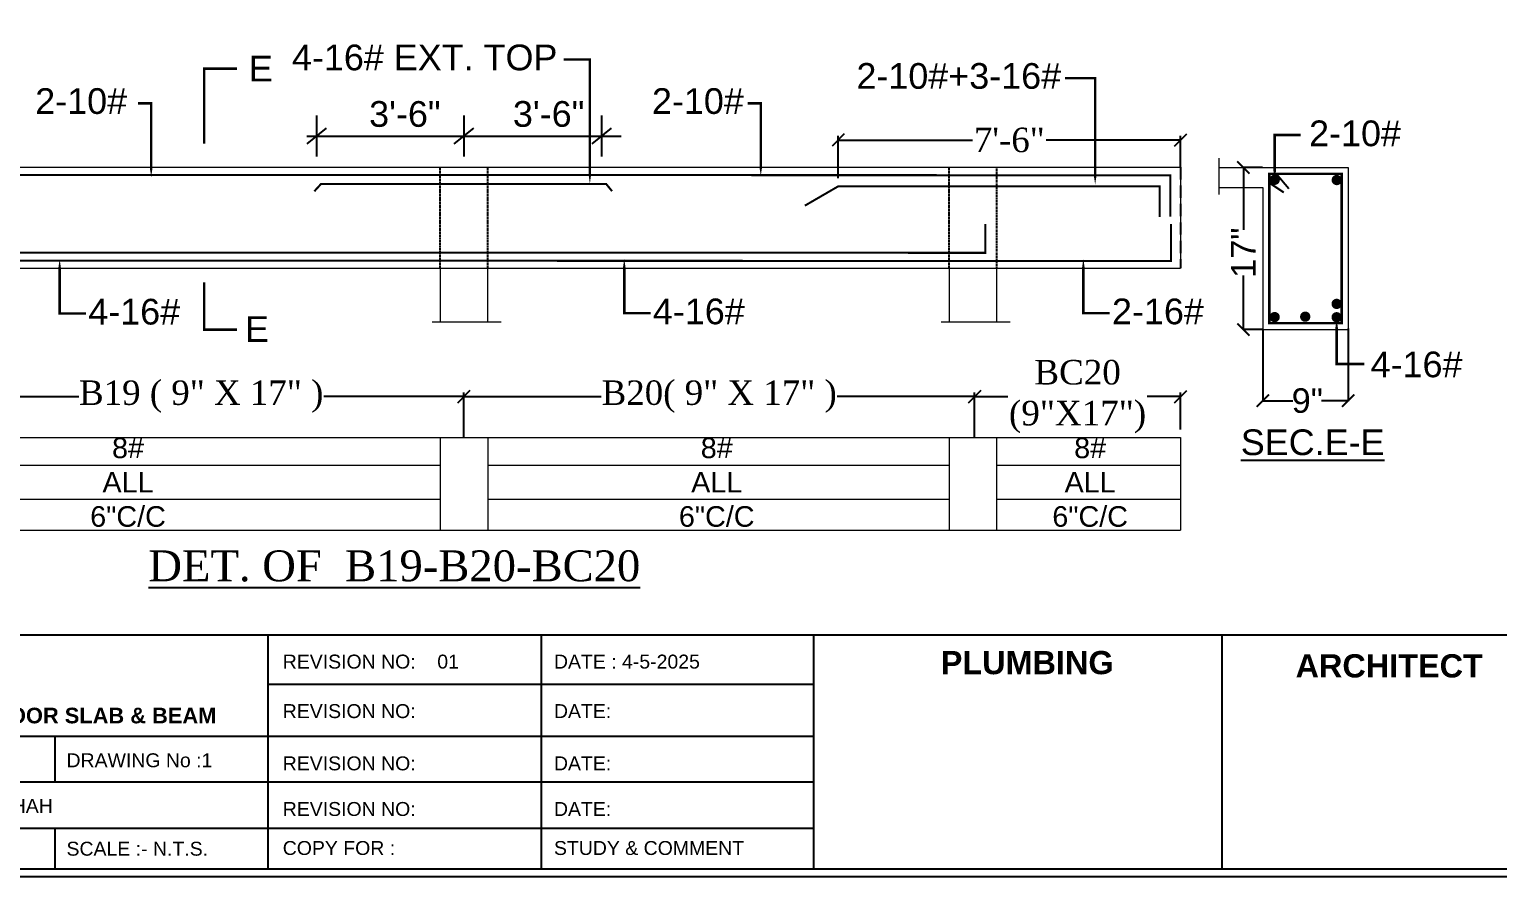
# Model space of a CAD drawing. Header units: millimetres. Extents: x 56222 to 120458, y -162468 to -121287.
# Drawn here: x 119746.2 to 120105.5, y -160497.8 to -160290.5 of the extents above; entities that cross this region are included whole.
import ezdxf

# ---------------------------------------------------------------- set-up
doc = ezdxf.new("R2010")
doc.units = ezdxf.units.MM
doc.header["$MEASUREMENT"] = 0
doc.header["$PDMODE"] = 35
doc.linetypes.add('DASHED2', pattern=[0.375, 0.25, -0.125])
doc.layers.get('Defpoints').update_dxf_attribs({"color": 220})
doc.layers.add('BASE', color=2, linetype='Continuous')
for name, color, linetype, lineweight in [('BM', 7, 'Continuous', 18), ('DIMENSION', 86, 'Continuous', 25), ('STEEL', 181, 'Continuous', 25), ('STR.TEXT.', 1, 'Continuous', 25), ('wall', 7, 'Continuous', 30)]:
    doc.layers.add(name, color=color, linetype=linetype, lineweight=lineweight)
doc.styles.add('Dime _ Feet only', font='arial.ttf', dxfattribs={"height": 0.23})
doc.styles.add('KIRAN', font='times.ttf')
doc.styles.add('S1', font='times.ttf', dxfattribs={"height": 6.5})
doc.styles.add('style2', font='arial.ttf', dxfattribs={"height": 6})
doc.styles.add('VINAY', font='swiss.ttf')
doc.linetypes.add('ZIGZAG', pattern='A,0.0001,-0.2,[131,ltypeshp.shx,S=0.2,R=0,X=-0.2,Y=0],-0.4,[131,ltypeshp.shx,S=0.2,R=180,X=0.2,Y=0],-0.2', length=0.8001)
doc.dimstyles.new('Dime _ Feet only', dxfattribs={"dimtxt": 0.23, "dimasz": 0.1, "dimexe": 0.1, "dimexo": 0.1, "dimgap": 0.06, "dimtad": 0, "dimlfac": 39.375, "dimrnd": 1, "dimzin": 1, "dimdsep": 46, "dimlunit": 4, "dimtxsty": 'Dime _ Feet only', "dimblk": 'ARCHTICK', "dimcen": 0, "dimdle": 0.1, "dimclrd": 256, "dimclre": 256, "dimazin": 0, "dimtfac": 1, "dimtofl": 0, "dimtmove": 0, "dimatfit": 3, "dimldrblk": 'ARCHTICK', "dimfxl": 4.5, "dimfrac": 1, "dimtolj": 1, "dimtzin": 0, "dimarcsym": 1})
doc.dimstyles.new('KIRAN', dxfattribs={"dimtxt": 4, "dimasz": 3, "dimexe": 1, "dimexo": 2, "dimgap": 1, "dimtad": 0, "dimdec": 1, "dimzin": 0, "dimdsep": 46, "dimlunit": 4, "dimtxsty": 'KIRAN', "dimblk": 'OBLIQUE', "dimcen": 6, "dimclrd": 11, "dimclre": 11, "dimclrt": 6, "dimadec": 0, "dimazin": 0, "dimtfac": 1, "dimtdec": 1, "dimtofl": 0, "dimtmove": 0, "dimatfit": 3, "dimfxl": 1, "dimtolj": 1, "dimtzin": 0, "dimarcsym": 0})

# ---------------------------------------------------------------- blocks, each defined once
blk = doc.blocks.new('_Oblique')
at = {"layer": 'wall', "color": 0, "lineweight": -2}
blk.add_line((-0.5, -0.5), (0.5, 0.5), dxfattribs=at)
blk = doc.blocks.new('*D463')
at = {"layer": 'Defpoints', "color": 0, "transparency": 16777216}
for p in [(119852.54, -160380.39), (119724.02, -160390.41), (119852.54, -160392.34)]:
    blk.add_point(p, dxfattribs=at)
at = {"layer": 'STEEL', "color": 11, "lineweight": -2, "transparency": 16777216}
for p, q in [((119724.02, -160388.41), (119724.02, -160379.39)), ((119724.02, -160380.39), (119758.31, -160380.39)), ((119852.54, -160380.39), (119818.24, -160380.39)), ((119852.54, -160390.34), (119852.54, -160379.39))]:
    blk.add_line(p, q, dxfattribs=at)
at = {"layer": 'STEEL', "color": 11, "lineweight": -2, "transparency": 16777216, "xscale": 3, "yscale": 3, "zscale": 3, "rotation": 180}
blk.add_blockref('_Oblique', (119724.02, -160380.39), dxfattribs=at)
at = {"layer": 'STEEL', "color": 11, "lineweight": -2, "transparency": 16777216, "xscale": 3, "yscale": 3, "zscale": 3}
blk.add_blockref('_Oblique', (119852.54, -160380.39), dxfattribs=at)
at = {"layer": 'STEEL', "color": 6, "lineweight": 25, "transparency": 16777216, "insert": (119788.28, -160380.39), "char_height": 6, "attachment_point": 5, "style": 'KIRAN'}
blk.add_mtext('\\A1;{\\H0.9962x;B19 ( 9" X 17" ) }', dxfattribs=at)
blk = doc.blocks.new('*D464')
at = {"layer": 'Defpoints', "color": 0, "transparency": 16777216}
for p in [(119852.54, -160380.39), (119852.54, -160392.34), (119977.52, -160392.41)]:
    blk.add_point(p, dxfattribs=at)
at = {"layer": 'STEEL', "color": 11, "lineweight": -2, "transparency": 16777216}
for p, q in [((119852.54, -160390.34), (119852.54, -160379.39)), ((119852.54, -160380.39), (119886.17, -160380.39)), ((119977.52, -160380.39), (119943.89, -160380.39)), ((119977.52, -160390.41), (119977.52, -160379.39))]:
    blk.add_line(p, q, dxfattribs=at)
at = {"layer": 'STEEL', "color": 11, "lineweight": -2, "transparency": 16777216, "xscale": 3, "yscale": 3, "zscale": 3, "rotation": 180}
blk.add_blockref('_Oblique', (119852.54, -160380.39), dxfattribs=at)
at = {"layer": 'STEEL', "color": 11, "lineweight": -2, "transparency": 16777216, "xscale": 3, "yscale": 3, "zscale": 3}
blk.add_blockref('_Oblique', (119977.52, -160380.39), dxfattribs=at)
at = {"layer": 'STEEL', "color": 6, "lineweight": 25, "transparency": 16777216, "insert": (119915.03, -160380.39), "char_height": 6, "attachment_point": 5, "style": 'KIRAN'}
blk.add_mtext('\\A1;{\\H0.9962x;B20( 9" X 17" ) }', dxfattribs=at)
blk = doc.blocks.new('*D465')
at = {"layer": 'Defpoints', "color": 0, "transparency": 16777216}
for p in [(120027.92, -160380.39), (119977.52, -160392.41), (120027.92, -160390.41)]:
    blk.add_point(p, dxfattribs=at)
at = {"layer": 'STEEL', "color": 11, "lineweight": -2, "transparency": 16777216}
for p, q in [((119977.52, -160390.41), (119977.52, -160379.39)), ((119977.52, -160380.39), (119985.67, -160380.39)), ((120027.92, -160380.39), (120019.77, -160380.39)), ((120027.92, -160388.41), (120027.92, -160379.39))]:
    blk.add_line(p, q, dxfattribs=at)
at = {"layer": 'STEEL', "color": 11, "lineweight": -2, "transparency": 16777216, "xscale": 3, "yscale": 3, "zscale": 3, "rotation": 180}
blk.add_blockref('_Oblique', (119977.52, -160380.39), dxfattribs=at)
at = {"layer": 'STEEL', "color": 11, "lineweight": -2, "transparency": 16777216, "xscale": 3, "yscale": 3, "zscale": 3}
blk.add_blockref('_Oblique', (120027.92, -160380.39), dxfattribs=at)
at = {"layer": 'STEEL', "color": 6, "lineweight": 25, "transparency": 16777216, "insert": (120002.72, -160380.39), "char_height": 4, "attachment_point": 5, "style": 'KIRAN'}
blk.add_mtext('\\A1;{\\H1.5x;BC20\\P(9"X17") }', dxfattribs=at)
blk = doc.blocks.new('*D466')
at = {"layer": 'Defpoints', "color": 0, "transparency": 16777216}
for p in [(119944.13, -160317.63), (120027.92, -160326.43), (119944.13, -160328.96)]:
    blk.add_point(p, dxfattribs=at)
at = {"layer": 'STEEL', "color": 11, "lineweight": -2, "transparency": 16777216}
for p, q in [((119944.13, -160326.96), (119944.13, -160316.63)), ((119944.13, -160317.63), (119977, -160317.63)), ((120027.92, -160317.63), (119995.05, -160317.63)), ((120027.92, -160324.43), (120027.92, -160316.63))]:
    blk.add_line(p, q, dxfattribs=at)
at = {"layer": 'STEEL', "color": 11, "lineweight": -2, "transparency": 16777216, "xscale": 3, "yscale": 3, "zscale": 3, "rotation": 180}
blk.add_blockref('_Oblique', (119944.13, -160317.63), dxfattribs=at)
at = {"layer": 'STEEL', "color": 11, "lineweight": -2, "transparency": 16777216, "xscale": 3, "yscale": 3, "zscale": 3}
blk.add_blockref('_Oblique', (120027.92, -160317.63), dxfattribs=at)
at = {"layer": 'STEEL', "color": 6, "lineweight": 25, "transparency": 16777216, "insert": (119986.02, -160317.63), "char_height": 6, "attachment_point": 5, "style": 'KIRAN'}
blk.add_mtext('\\A1;{\\H0.9962x;7\'-6"}', dxfattribs=at)
blk = doc.blocks.new('_ArchTick')
at = {"color": 0, "linetype": 'ByBlock', "const_width": 0.15}
blk.add_lwpolyline([(-0.5, -0.5), (0.5, 0.5)], dxfattribs=at)
blk = doc.blocks.new('*D467')
at = {"layer": 'Defpoints', "color": 0, "transparency": 16777216}
for p in [(120048.06, -160324.32), (120043.29, -160363.99), (120048.06, -160363.99)]:
    blk.add_point(p, dxfattribs=at)
at = {"layer": 'DIMENSION', "lineweight": -2, "transparency": 16777216}
for p, q in [((120047.96, -160324.32), (120043.19, -160324.32)), ((120043.29, -160324.22), (120043.29, -160339.62)), ((120043.29, -160364.09), (120043.29, -160350.74)), ((120047.96, -160363.99), (120043.19, -160363.99))]:
    blk.add_line(p, q, dxfattribs=at)
at = {"layer": 'DIMENSION', "lineweight": -2, "transparency": 16777216, "xscale": 3, "yscale": 3, "zscale": 3}
for p, rotation in [((120043.29, -160324.32), 90), ((120043.29, -160363.99), 270)]:
    blk.add_blockref('_ArchTick', p, dxfattribs=dict(at, rotation=rotation))
at = {"layer": 'DIMENSION', "color": 0, "transparency": 16777216, "insert": (120043.29, -160345.18), "char_height": 0.23, "attachment_point": 5, "rotation": 90, "style": 'Dime _ Feet only'}
blk.add_mtext('\\A1;{\\H26.09x;17"}', dxfattribs=at)
blk = doc.blocks.new('*D468')
at = {"layer": 'Defpoints', "color": 0, "transparency": 16777216}
for p in [(120048.06, -160363.99), (120068.93, -160363.63), (120068.93, -160381.39)]:
    blk.add_point(p, dxfattribs=at)
at = {"layer": 'DIMENSION', "lineweight": -2, "transparency": 16777216}
for p, q in [((120048.06, -160364.09), (120048.06, -160381.49)), ((120068.93, -160363.73), (120068.93, -160381.49)), ((120047.96, -160381.39), (120055.42, -160381.39)), ((120069.03, -160381.39), (120062.44, -160381.39))]:
    blk.add_line(p, q, dxfattribs=at)
at = {"layer": 'DIMENSION', "lineweight": -2, "transparency": 16777216, "xscale": 3, "yscale": 3, "zscale": 3, "rotation": 180}
blk.add_blockref('_ArchTick', (120048.06, -160381.39), dxfattribs=at)
at = {"layer": 'DIMENSION', "lineweight": -2, "transparency": 16777216, "xscale": 3, "yscale": 3, "zscale": 3}
blk.add_blockref('_ArchTick', (120068.93, -160381.39), dxfattribs=at)
at = {"layer": 'DIMENSION', "color": 0, "transparency": 16777216, "insert": (120058.93, -160381.39), "char_height": 0.23, "attachment_point": 5, "style": 'Dime _ Feet only'}
blk.add_mtext('\\A1;{\\H26.09x;9"}', dxfattribs=at)

msp = doc.modelspace()

# ---------------------------------------------------------------- linework, layer by layer
for p, q in [((119816.5559, -160321.65513), (119816.5559, -160311.61274)), ((119852.58575, -160321.65513), (119852.58575, -160311.61274)), ((119886.30074, -160321.65513), (119886.30074, -160311.61274)), ((119814.10631, -160316.63394), (119891.06519, -160316.63394)), ((119814.17401, -160318.5708), (119818.93779, -160314.69708)), ((119850.20386, -160318.5708), (119854.96764, -160314.69708)), ((119883.91885, -160318.5708), (119888.68262, -160314.69708)), ((120049.50001, -160327.98027), (120053.08616, -160330.33757)), ((120051.28535, -160325.77609), (120054.37255, -160329.44399)), ((119331.79998, -160438.65076), (120283.27437, -160438.65076)), ((119804.69169, -160495.89594), (119804.69169, -160438.65076)), ((119871.42527, -160438.65076), (119871.42527, -160495.89594)), ((119938.15884, -160495.89594), (119938.15884, -160438.65076)), ((120038.07576, -160495.89594), (120038.07576, -160438.65076)), ((119804.69169, -160450.76438), (119938.15884, -160450.76438)), ((119938.15884, -160463.54656), (119673.49727, -160463.54656)), ((119752.47699, -160463.54656), (119752.47699, -160474.70632)), ((119938.15884, -160474.70632), (119673.49727, -160474.70632)), ((119938.15884, -160486.06467), (119673.49727, -160486.06467)), ((119752.47699, -160486.06467), (119752.47699, -160495.89594))]:
    msp.add_line(p, q)
for points in [[(119329.88808, -160497.80785), (120285.18627, -160497.80785), (120285.18627, -159821.22438), (119329.88808, -159821.22438)], [(119331.79998, -160495.89594), (120283.27437, -160495.89594), (120283.27437, -159823.13628), (119331.79998, -159823.13628)]]:
    msp.add_lwpolyline(points, close=True)
for points in [[(119883.37395, -160328.38035, 0, 1.88738, 0), (119883.37395, -160321.21971, 0.62913, 0.62913, 0), (119883.37395, -160297.91891, 0.62913, 0.62913, 0), (119876.94993, -160297.91891, 0.62913, 0.62913, 0)], [(120007.02086, -160328.46641, 0, 1.88738, 0), (120007.02086, -160322.34081, 0.62913, 0.62913, 0), (120007.02086, -160302.48389, 0.62913, 0.62913, 0), (119999.63359, -160302.48389, 0.62913, 0.62913, 0)], [(119776.03044, -160326.68053, 0, 1.88738, 0), (119776.03044, -160320.23148, 0.62913, 0.62913, 0), (119776.03044, -160308.63019, 0.62913, 0.62913, 0), (119772.81843, -160308.63019, 0.62913, 0.62913, 0)], [(119925.20069, -160326.35708, 0, 1.88738, 0), (119925.20069, -160320.23148, 0.62913, 0.62913, 0), (119925.20069, -160308.63019, 0.62913, 0.62913, 0), (119921.98868, -160308.63019, 0.62913, 0.62913, 0)], [(120050.95787, -160327.33771, 0, 1.88738, 0), (120050.95787, -160320.88866, 0.62913, 0.62913, 0), (120050.95787, -160316.40094, 0.62913, 0.62913, 0), (120057.32422, -160316.40094, 0.62913, 0.62913, 0)], [(119753.63272, -160346.74014, 0, 1.88738, 0), (119753.63272, -160353.18919, 0.62913, 0.62913, 0), (119753.63272, -160360.04869, 0.62913, 0.62913, 0), (119760.05674, -160360.04869, 0.62913, 0.62913, 0)], [(119891.7935, -160346.67296, 0, 1.88738, 0), (119891.7935, -160353.12201, 0.62913, 0.62913, 0), (119891.7935, -160359.98151, 0.62913, 0.62913, 0), (119898.21752, -160359.98151, 0.62913, 0.62913, 0)], [(120004.13352, -160346.67296, 0, 1.88738, 0), (120004.13352, -160353.12201, 0.62913, 0.62913, 0), (120004.13352, -160359.98151, 0.62913, 0.62913, 0), (120010.55754, -160359.98151, 0.62913, 0.62913, 0)], [(120066.10827, -160361.45589, 0, 1.88738, 0), (120066.10827, -160367.90494, 0.62913, 0.62913, 0), (120066.10827, -160372.39266, 0.62913, 0.62913, 0), (120072.88765, -160372.39266, 0.62913, 0.62913, 0)]]:
    msp.add_lwpolyline(points, format="xyseb")
at = {"const_width": 0.62913}
for points in [[(119797.02822, -160300.18993), (119788.98851, -160300.18993), (119788.98851, -160318.49677)], [(119797.02822, -160363.98148), (119788.98851, -160363.98148), (119788.98851, -160352.40608)]]:
    msp.add_lwpolyline(points, dxfattribs=at)
at = {"layer": 'BASE', "linetype": 'DASHED2'}
for p, q in [((119846.78615, -160349.0029), (119846.78615, -160324.25729)), ((119858.38535, -160349.0029), (119858.38535, -160324.25729)), ((119858.38535, -160349.0029), (119858.38535, -160324.25729)), ((119971.29952, -160349.0029), (119971.29952, -160324.25729)), ((119982.91893, -160324.25729), (119982.91893, -160349.0029))]:
    msp.add_line(p, q, dxfattribs=at)
at = {"layer": 'BASE', "linetype": 'DASHED2', "ltscale": 12}
msp.add_line((120027.92052, -160324.25729), (120027.92052, -160349.0029), dxfattribs=at)
msp.add_line((120027.92052, -160324.25729), (120027.92052, -160349.0029), dxfattribs=at)
msp.add_line((120027.92052, -160324.25729), (120027.92052, -160349.0029), dxfattribs=at)
msp.add_line((120027.92052, -160324.25729), (120027.92052, -160349.0029), dxfattribs=at)
at = {"layer": 'BM', "linetype": 'ByBlock'}
for p, q in [((119718.52299, -160324.25729), (120027.92052, -160324.25729)), ((120027.92052, -160324.25729), (120027.92052, -160349.0029)), ((120027.92052, -160324.25729), (120027.92052, -160349.0029)), ((120027.92052, -160324.25729), (120027.92052, -160349.0029)), ((120027.92052, -160324.25729), (120027.92052, -160349.0029)), ((120027.92052, -160324.25729), (120027.92052, -160349.0029)), ((120027.92052, -160324.25729), (120027.92052, -160349.0029)), ((120027.92052, -160324.25729), (120027.92052, -160349.0029)), ((120027.92052, -160324.25729), (120027.92052, -160349.0029)), ((120037.26922, -160322.05379), (120037.26922, -160330.90507)), ((119730.08172, -160349.0029), (120027.92052, -160349.0029)), ((119846.74568, -160349.0029), (119846.74568, -160362.11514)), ((119858.34488, -160349.0029), (119858.34488, -160362.11514)), ((119858.40555, -160349.0029), (119858.38535, -160349.0029)), ((119971.27926, -160349.0029), (119971.27926, -160362.11514)), ((119982.87846, -160349.0029), (119982.87846, -160362.11514)), ((120048.06465, -160363.99078), (120068.9259, -160363.99078)), ((119718.52299, -160390.40857), (120027.92052, -160390.40857)), ((119846.78615, -160390.40857), (119846.78615, -160413.0571)), ((119858.38535, -160390.40857), (119858.38535, -160413.0571)), ((119858.38535, -160390.40857), (119858.38535, -160413.0571)), ((119858.38535, -160390.40857), (119858.38535, -160413.0571)), ((119971.31973, -160390.40857), (119971.31973, -160413.0571)), ((119982.91893, -160390.40857), (119982.91893, -160413.0571)), ((119982.91893, -160390.40857), (119982.91893, -160413.0571)), ((119982.91893, -160390.40857), (119982.91893, -160413.0571)), ((120027.92052, -160390.40857), (120027.92052, -160413.0571)), ((119730.12219, -160397.13356), (119846.78615, -160397.13356)), ((119858.38535, -160397.13356), (119971.31973, -160397.13356)), ((119982.91893, -160397.13356), (120027.92052, -160397.13356)), ((119846.78615, -160405.54645), (119730.12219, -160405.54645)), ((119971.31973, -160405.54645), (119858.38535, -160405.54645)), ((120027.92052, -160405.54645), (119982.91893, -160405.54645)), ((119718.52299, -160413.0571), (120027.92052, -160413.05709))]:
    msp.add_line(p, q, dxfattribs=at)
at = {"layer": 'BM', "linetype": 'ZIGZAG', "ltscale": 3}
for p, q in [((119844.7943, -160362.11514), (119861.65965, -160362.11514)), ((119969.32788, -160362.11514), (119986.19323, -160362.11514))]:
    msp.add_line(p, q, dxfattribs=at)
at = {"layer": 'BM', "linetype": 'ByBlock'}
for points in [[(120037.26922, -160324.31988), (120068.9259, -160324.31988), (120068.9259, -160363.98814)], [(120037.26922, -160329.24536), (120048.06465, -160329.24536), (120048.06465, -160363.98814)], [(120048.06465, -160329.24536), (120048.06465, -160363.98814)]]:
    msp.add_lwpolyline(points, dxfattribs=at)
at = {"layer": 'STEEL'}
for points, const_width in [([(119721.19803, -160335.84238), (119721.19803, -160326.14467), (120025.42301, -160326.23892), (120025.42301, -160336.35305)], 0.5033), ([(119815.94851, -160330.16351), (119817.60929, -160328.34761), (119887.35413, -160328.34761), (119888.80743, -160330.12956)], 0.5033), ([(120049.63747, -160325.8927), (120067.35308, -160325.8927), (120067.35308, -160362.41532), (120049.63747, -160362.41532), (120049.63747, -160325.8927)], 0.62913), ([(120022.81781, -160336.44237), (120022.81781, -160328.95538), (119944.12814, -160328.95538), (119935.98501, -160333.67329)], 0.5033), ([(119721.19803, -160337.79248), (119721.19803, -160347.11552), (120025.57793, -160347.20977), (120025.57793, -160338.13275)], 0.5033), ([(119721.97284, -160337.84477), (119721.97284, -160345.16832), (119980.16339, -160345.20927), (119980.16339, -160338.13275)], 0.5033)]:
    msp.add_lwpolyline(points, dxfattribs=dict(at, const_width=const_width))
at = {"layer": 'STEEL', "const_width": 1.25825}
for points in [[(120050.32874, -160327.33771, 1), (120051.58699, -160327.33771, 1)], [(120065.50738, -160327.40978, 1), (120066.76563, -160327.40978, 1)], [(120065.48448, -160357.70425, -1), (120066.74273, -160357.70425, -1)], [(120050.30584, -160360.93512, -1), (120051.56409, -160360.93512, -1)], [(120057.79502, -160360.83289, -1), (120059.05327, -160360.83289, -1)], [(120065.48448, -160360.97268, -1), (120066.74273, -160360.97268, -1)]]:
    msp.add_lwpolyline(points, format="xyb", close=True, dxfattribs=at)

# ---------------------------------------------------------------- texts
at = {"attachment_point": 1, "style": 'style2'}
for s, width, gutter_width, insert, char_height in [('\\pi-13.62804,l13.62804,t13.62804;{\\fArial CE|b0|i0|c0|p34;REVISION NO:    01}', 52.1679451, 10.37991, (119808.22614, -160443.50239), 3.4070096), ('\\pi-13.62804,l13.62804,t13.62804;{\\fArial CE|b0|i0|c0|p34;DATE : 4-5-2025}', 52.1679451, 10.37991, (119874.58983, -160443.50239), 3.4070096), ('{\\fArial CE|b1|i0|c0|p34;PLUMBING}', 56.0521865, 11.15276, (119969.23389, -160442.61155), 5.6783494), ('{\\fArial CE|b1|i0|c0|p34;ARCHITECT}', 56.0521865, 11.15276, (120056.06175, -160443.40597), 5.6783494), ('\\pi-13.62804,l13.62804,t13.62804;{\\fArial CE|b0|i0|c0|p34;REVISION NO: }', 52.1679451, 10.37991, (119808.22614, -160455.61601), 3.4070096), ('\\pi-13.62804,l13.62804,t13.62804;{\\fArial CE|b0|i0|c0|p34;DATE:}', 52.1679451, 10.37991, (119874.58983, -160455.61601), 3.4070096), ('{\\fArial CE|b0|i0|c0|p34;DRAWING No :1}', 56.0521865, 11.15276, (119755.31366, -160467.64445), 3.4070096), ('\\pi-13.62804,l13.62804,t13.62804;{\\fArial CE|b0|i0|c0|p34;REVISION NO: }', 52.1679451, 10.37991, (119808.22614, -160468.39819), 3.4070096), ('\\pi-13.62804,l13.62804,t13.62804;{\\fArial CE|b0|i0|c0|p34;DATE:}', 52.1679451, 10.37991, (119874.58983, -160468.39819), 3.4070096), ('{\\fArial CE|b0|i0|c0|p34;CHECKED BY: DHRUMESH SHAH}', 100.7119288, 11.15276, (119676.33394, -160478.80421), 3.4070096), ('\\pi-13.62804,l13.62804,t13.62804;{\\fArial CE|b0|i0|c0|p34;REVISION NO: }', 52.1679451, 10.37991, (119808.22614, -160479.55795), 3.4070096), ('\\pi-13.62804,l13.62804,t13.62804;{\\fArial CE|b0|i0|c0|p34;DATE:}', 52.1679451, 10.37991, (119874.58983, -160479.55795), 3.4070096), ('{\\fArial CE|b0|i0|c0|p34;SCALE :- N.T.S.}', 56.0521865, 11.15276, (119755.31366, -160489.27566), 3.4070096), ('\\pi-13.62804,l13.62804,t13.62804;{\\fArial CE|b0|i0|c0|p34;COPY FOR :}', 52.1679451, 10.37991, (119808.22614, -160489.10343), 3.4070096), ('\\pi-13.62804,l13.62804,t13.62804;{\\fArial CE|b0|i0|c0|p34;STUDY & COMMENT}', 52.1679451, 10.37991, (119874.58983, -160489.10343), 3.4070096)]:
    msp.add_mtext_dynamic_manual_height_columns(s, width=width, gutter_width=gutter_width, heights=[0], dxfattribs=dict(at, insert=insert, char_height=char_height))
at = {"insert": (119679.81737, -160443.73687), "char_height": 3.8238043, "width": 199.7699926, "attachment_point": 1, "style": 'style2'}
msp.add_mtext('{\\fArial CE|b0|i0|c0|p34;\\C7;DWG.TITLE :-\\P\\P\\fArial CE|b1|i0|c0|p34;DETAIL OF GROUND FLOOR SLAB & BEAM}', dxfattribs=at)
at = {"layer": 'STR.TEXT.', "style": 'VINAY'}
for s, insert, char_height, width, attachment_point in [('4-16# EXT. TOP', (119875.43676, -160294.26852), 6.291256, 71.2327464, 3), ('E', (119799.92937, -160296.98897), 6.29126, 71.2327464, 1), ('2-10#+3-16#', (119998.68873, -160298.79691), 6.291256, 68.673227, 3), ('2-10#', (119770.13082, -160304.94321), 6.291256, 78.7327464, 3), ('2-10#', (119921.04382, -160304.94321), 6.291256, 78.6713865, 3), ('3\'-6"', (119829.3652, -160308.09598), 6.291256, 71.2327464, 1), ('3\'-6"', (119864.54079, -160308.08921), 6.291256, 71.2327464, 1), ('2-10#', (120059.37229, -160312.83635), 6.291256, 64.9682409, 1), ('4-16#', (119760.63913, -160356.4624), 6.291256, 86.2327464, 1), ('4-16#', (119898.7999, -160356.39523), 6.291256, 96.2309059, 1), ('2-16#', (120011.13992, -160356.39523), 6.291256, 63.3859051, 1), ('E', (119799.00404, -160360.71318), 6.29126, 71.2327464, 1), ('4-16#', (120074.42547, -160369.35958), 6.291256, 86.2327464, 1), ('{\\LSEC.E-E}', (120042.65767, -160388.40741), 6.291256, 69.9906741, 1), ('8#\\PALL\\P6"C/C', (119770.36566, -160390.40857), 5.033005, 125.0487853, 2), ('8#\\PALL\\P6"C/C', (119914.41874, -160390.40857), 5.033005, 133.1236989, 2), ('8#\\PALL\\P6"C/C', (120005.79308, -160390.40857), 5.033005, 114.8532725, 2)]:
    msp.add_mtext(s, dxfattribs=dict(at, insert=insert, char_height=char_height, width=width, attachment_point=attachment_point))
at = {"layer": 'STR.TEXT.', "insert": (119835.5286, -160417.99985), "char_height": 7.5495072, "attachment_point": 2, "style": 'S1'}
msp.add_mtext('{\\LDET. OF  B19-B20-BC20}', dxfattribs=at)

# ---------------------------------------------------------------- dimensions: what is measured, and where the dimension line sits
at = {"layer": 'DIMENSION'}
dim = msp.add_linear_dim(base=(120043.28901, -160363.98814), p1=(120048.06465, -160324.31988), p2=(120048.06465, -160363.98814), angle=90, text='{\\H26.09x;17"}', dimstyle='Dime _ Feet only', override={"dimtxt": 3, "dimasz": 3, "dimpost": '\\X'}, dxfattribs=at)
dim.commit()
dim.dimension.update_dxf_attribs({"geometry": '*D467', "text_midpoint": (120043.28901, -160345.18007), "dimtype": 160})
dim = msp.add_linear_dim(base=(120068.9259, -160381.3895), p1=(120048.06465, -160363.99078), p2=(120068.9259, -160363.62857), text='{\\H26.09x;9"}', dimstyle='Dime _ Feet only', override={"dimtxt": 3, "dimasz": 3, "dimpost": '\\X'}, dxfattribs=at)
dim.commit()
dim.dimension.update_dxf_attribs({"geometry": '*D468', "text_midpoint": (120058.92902, -160381.3895), "dimtype": 160})
at = {"layer": 'STEEL', "lineweight": 25}
for base, p1, p2, text, picture, middle in [((119944.12814, -160317.63191), (120027.92052, -160326.42775), (119944.12814, -160328.95538), '{\\H0.9962x;7\'-6"}', '*D466', (119986.02433, -160317.63191)), ((119852.5355, -160380.38621), (119977.5214, -160392.40633), (119852.5355, -160392.33948), '{\\H0.9962x;B20( 9" X 17" ) }', '*D464', (119915.02845, -160380.38621))]:
    dim = msp.add_linear_dim(base=base, p1=p1, p2=p2, angle=180, text=text, dimstyle='KIRAN', override={"dimtxt": 6}, dxfattribs=at)
    dim.commit()
    dim.dimension.update_dxf_attribs({"geometry": picture, "text_midpoint": middle})
dim = msp.add_linear_dim(base=(119852.5355, -160380.38621), p1=(119724.02036, -160390.40857), p2=(119852.5355, -160392.33948), text='{\\H0.9962x;B19 ( 9" X 17" ) }', dimstyle='KIRAN', override={"dimtxt": 6}, dxfattribs=at)
dim.commit()
dim.dimension.update_dxf_attribs({"geometry": '*D463', "text_midpoint": (119788.27793, -160380.38621)})
dim = msp.add_linear_dim(base=(120027.92052, -160380.38621), p1=(119977.5214, -160392.40633), p2=(120027.92052, -160390.40857), text='{\\H1.5x;BC20\\P(9"X17") }', dimstyle='KIRAN', dxfattribs=at)
dim.commit()
dim.dimension.update_dxf_attribs({"geometry": '*D465', "text_midpoint": (120002.72096, -160380.38621), "dimtype": 160})

doc.saveas('drawing.dxf')
